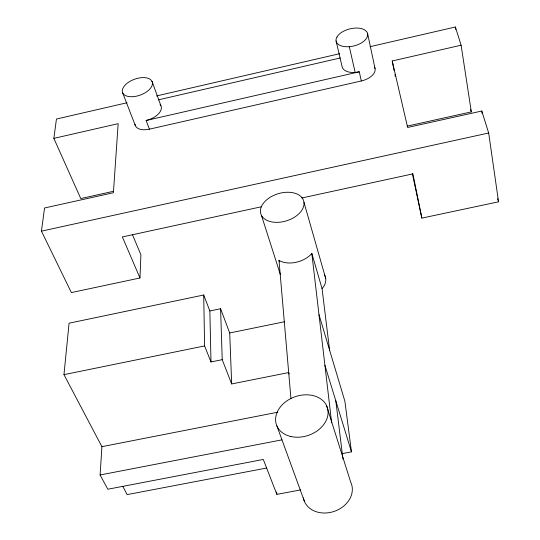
<?xml version="1.0" encoding="UTF-8"?>
<svg xmlns="http://www.w3.org/2000/svg" width="540" height="540" viewBox="0 0 540 540"><rect width="100%" height="100%" fill="white"/><g stroke="black" fill="none" stroke-linecap="round" stroke-linejoin="round"><path stroke-width="0.81" d="M113.366 191.329L80.77 198.565L53.858 138.375L118.159 123.66L113.414 192.726L44.543 207.995L41.452 231.154L71.374 292.572L139.968 277.992L140.893 254.745L132.455 234.684M300.584 489.915L276.844 494.37L263.297 459.452L107.818 489.226L100.096 474.977L101.912 446.675L63.963 374.645L69.073 323.19L203.715 295.002L209.857 310.973L210.992 361.949L222.217 359.674L231.68 383.947L288.691 372.56L289.224 374.119M53.858 138.375L56.444 119.03L127.035 102.749M329.603 350.156L322.063 288.637L323.851 286.362A21.148 14.438 -16.8 0 0 324.547 274.928M322.063 288.637L311.81 253.355L310.622 254.819A21.728 14.337 -16.8 0 1 280.415 261.198L278.991 260.287L290.932 398.446M156.587 95.931L339.64 53.703M370.015 46.697L455.389 27L461.106 45.212L471.332 111.888L407.167 126.131M158.321 99.866L340.328 57.962M394.139 70.619L392.215 60.973L461.106 45.212M149.411 129.168L146.131 120.494L359.269 71.806L361.321 80.973L149.411 129.168A15.431 8.579 -20 0 1 134.993 124.214M412.297 173.495L421.841 218.106L498.548 201.812L488.673 133.002L481.775 111.024L407.632 127.467L392.215 60.973M41.452 231.154L488.673 133.002M261.468 206.746L122.364 236.939L139.968 277.992M301.799 197.991L412.911 173.873L421.841 218.106M209.857 310.973L220.597 308.738L229.703 332.978L231.68 383.947M229.703 332.978L284.303 321.786M63.963 374.645L204.593 345.931L203.715 295.002M101.912 446.675L277.83 412.195M100.096 474.977L281.914 439.864M266.645 468.025L127.163 494.606L122.924 486.567M342.374 453.593L351.466 451.858L344.898 401.301L318.992 314.672M336.076 40.979L342.077 66.562A15.923 8.87 -13.8 0 0 355.158 72.434L359.269 71.806M152.044 81.405L150.613 79.63A15.782 8.424 -19.9 0 0 124.578 85.678L122.945 88.162A15.782 8.424 -19.9 0 0 136.931 96.073A15.782 8.424 -19.9 0 0 152.044 81.405L160.934 105.8A15.518 8.539 -20 0 1 146.131 120.494M160.056 104.686L160.934 105.8M204.593 345.931L210.992 361.949M122.634 92.786L135.358 125.665M276.912 425.972L304.479 501.538M261.448 215.379L280.402 274.691M278.991 260.287L279.497 261.88M326.484 405.452L350.703 482.119A25.097 20.331 -19.3 0 1 333.997 511.461A25.097 20.331 -19.3 0 1 303.372 497.9M324.918 365.324L351.466 451.858M470.624 109.546L471.332 111.888M497.583 198.605L498.548 201.812M303.986 202.392A22.39 14.189 -16.9 0 1 272.774 222.082A22.39 14.189 -16.9 0 1 269.933 197.431A22.39 14.189 -16.9 0 1 303.986 202.392L325.721 278.512M349.312 46.676L355.158 72.434M367.625 33.662L375.064 68.607M394.943 74.635L395.26 76.241M455.389 27L455.774 29.477M481.775 111.024L482.139 113.528M335.812 400.829L342.941 459.014M311.81 253.355L331.654 422.827M276.676 491.906L276.844 494.37M220.597 308.738L222.217 359.674M374.51 67.149A15.829 8.91 -13.8 0 1 361.321 80.98M336.967 37.132L336.224 38.63A16.2 8.762 -14 0 0 353.525 46.022A16.2 8.762 -14 0 0 366.62 31.57L364.615 29.876A16.2 8.762 -14 0 0 337.433 36.194L336.967 37.132M290.817 436.495A26.865 20.426 -19.1 0 0 327.989 410.569A26.865 20.426 -19.1 0 0 286.72 400.99A26.865 20.426 -19.1 0 0 290.817 436.495"/></g></svg>
